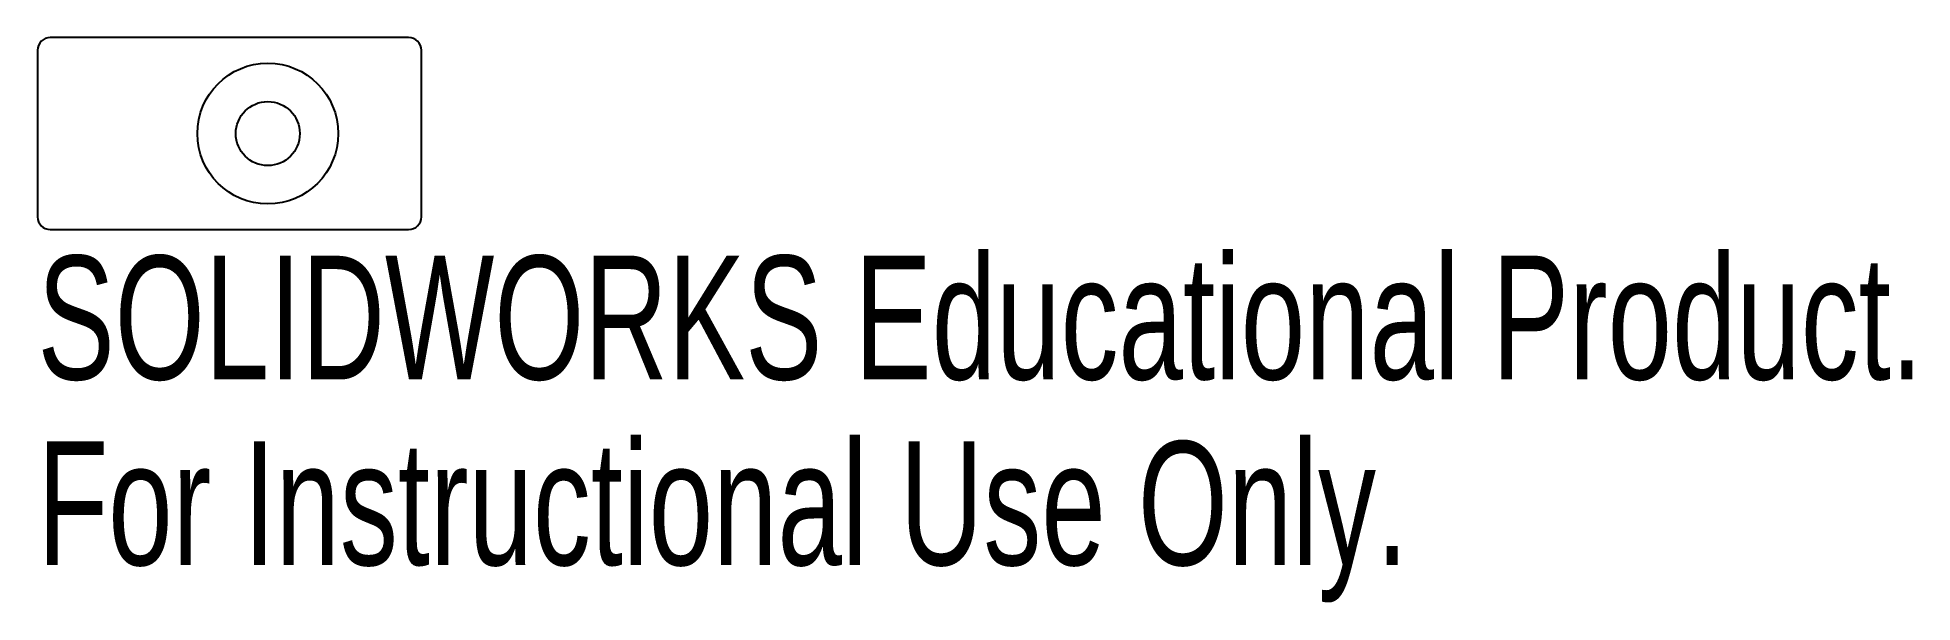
# Model space of a CAD drawing. Header units: millimetres. Extents: x -2.5 to 70.8, y -19.6 to 2.5.
import ezdxf

# ---------------------------------------------------------------- set-up
doc = ezdxf.new("R2010")
doc.units = ezdxf.units.MM
doc.styles.add('SLDTEXTSTYLE0', font='TXT', dxfattribs={"width": 0.7})

msp = doc.modelspace()

# ---------------------------------------------------------------- linework, layer by layer
at = {"color": 7, "linetype": 'Continuous', "lineweight": 25}
for p, q in [((12, 2.5), (-2, 2.5)), ((-2.5, 2), (-2.5, -4.5)), ((12.5, -4.5), (12.5, 2)), ((-2, -5), (12, -5))]:
    msp.add_line(p, q, dxfattribs=at)
for radius in [2.75, 1.25]:
    msp.add_circle((6.5, -1.25), radius, dxfattribs=at)
for centre, start, end in [((-2, 2), 90, 180), ((12, 2), 0, 90), ((-2, -4.5), 180, 270), ((12, -4.5), 270, 0)]:
    msp.add_arc(centre, 0.5, start, end, dxfattribs=at)

# ---------------------------------------------------------------- texts
at = {"color": 7, "linetype": 'Continuous', "char_height": 4.83362, "attachment_point": 1, "style": 'SLDTEXTSTYLE0'}
for s, insert in [('SOLIDWORKS Educational Product.', (-2.5, -6.02)), ('For Instructional Use Only.', (-2.5, -13.27))]:
    msp.add_mtext(s, dxfattribs=dict(at, insert=insert))

doc.saveas('drawing.dxf')
